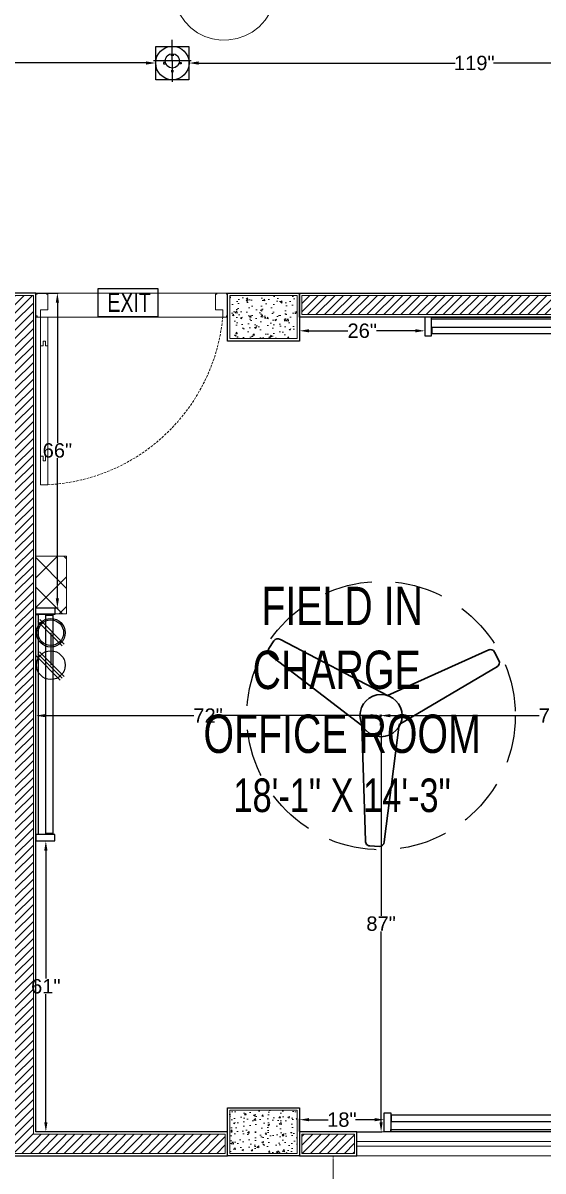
# Model space of a CAD drawing. Header units: inches. Extents: x 112 to 4169, y -2569 to 841.
# Drawn here: x 607.2 to 715.7, y -2444.5 to -2204.9 of the extents above; entities that cross this region are included whole.
import ezdxf

# ---------------------------------------------------------------- set-up
doc = ezdxf.new("R2010")
doc.units = ezdxf.units.IN
doc.header["$MEASUREMENT"] = 0
doc.linetypes.add('DASH', pattern=[0.35, 0.25, -0.1])
doc.linetypes.add('DASHED', pattern=[0.75, 0.5, -0.25])
doc.layers.get('Defpoints').update_dxf_attribs({"lineweight": 0})
for name, color, linetype, lineweight in [('COLUMN', 1, 'Continuous', 25), ('DOOR', 115, 'Continuous', 15), ('E-CF-Ceiling-Fan', 42, 'Continuous', 30), ('Glass', 5, 'Continuous', 9), ('HACTH', 8, 'Continuous', 9), ('Plaster Line', 254, 'Continuous', 15), ('Sunshed', 5, 'Continuous', 15), ('Switchboard', 30, 'Continuous', 13), ('Text', 252, 'Continuous', 15), ('WINDOW', 140, 'Continuous', 9)]:
    doc.layers.add(name, color=color, linetype=linetype, lineweight=lineweight)
for name, color, linetype in [('Lights', 7, 'Continuous'), ('Sockets', 7, 'Continuous'), ('wall 05', 253, 'Continuous')]:
    doc.layers.add(name, color=color, linetype=linetype)
doc.styles.get("Standard").update_dxf_attribs({"font": 'arial.ttf'})
doc.styles.add('Swiss721', font='swisscl.ttf')
doc.dimstyles.get("Standard").update_dxf_attribs({"dimtxt": 3, "dimasz": 2, "dimexe": 0.18, "dimexo": 0.0625, "dimgap": 0.09, "dimtad": 0, "dimtih": 1, "dimtoh": 1, "dimdec": 0, "dimzin": 0, "dimdsep": 46, "dimtxsty": 'Standard', "dimcen": 0.09, "dimclrd": 5, "dimadec": 0, "dimazin": 0, "dimtfac": 1, "dimtdec": 0, "dimtofl": 0, "dimtmove": 0, "dimatfit": 3, "dimfxl": 1, "dimtolj": 1, "dimtzin": 0, "dimarcsym": 0})

# ---------------------------------------------------------------- blocks, each defined once
blk = doc.blocks.new('C10X15')
at = {"layer": 'HACTH'}
h = blk.add_hatch(dxfattribs=at)
h.set_pattern_fill('AR-CONC', color=256, scale=0.5, style=0)
h.set_pattern_definition([(50, (0, 0), (3.58630091, -0.31376067), [0.375, -4.125]), (355, (0, 0), (-0.69375667, 3.76096067), [0.3, -3.3]), (100.4514, (0.299, -0.026), (2.89254691, 3.44719771), [0.31870095, -3.50571056]), (46.1842, (0, 1), (5.33620524, -0.82759507), [0.5625, -6.1875]), (96.6356, (0.4447, 0.931), (4.67331353, 4.87058935), [0.47805144, -5.258565]), (351.1842, (0, 1), (4.67330973, 4.870593), [0.45, -4.95]), (21, (0.5, 0.75), (2.98453526, -2.01309445), [0.375, -4.125]), (326, (0.5, 0.75), (1.21657666, 3.62575023), [0.3, -3.3]), (71.4514, (0.7487, 0.5822), (4.20111314, 1.61265248), [0.31870095, -3.50571056]), (37.5, (0, 0), (0.060799277, 1.66446927), [0, -3.26, 0, -3.35, 0, -3.3125]), (7.5, (0, 0), (1.315347687, 1.97205856), [0, -1.91, 0, -3.185, 0, -1.2625]), (327.5, (-1.115, 0), (2.66911218, -0.112774359), [0, -1.25, 0, -3.9, 0, -5.175]), (317.5, (-1.615, 0), (2.915930847, 0.50052491), [0, -1.625, 0, -2.59, 0, -3.675])])
h.paths.add_polyline_path([(88231.5, -6817.5), (88231.5, -6808.5), (88217.5, -6808.5), (88217.5, -6817.5)])
at = {"layer": 'COLUMN'}
blk.add_lwpolyline([(88217, -6808), (88232, -6808), (88232, -6818), (88217, -6818)], close=True, dxfattribs=at)
at = {"layer": 'Plaster Line'}
blk.add_lwpolyline([(88217.5, -6808.5), (88231.5, -6808.5), (88231.5, -6817.5), (88217.5, -6817.5)], close=True, dxfattribs=at)
blk = doc.blocks.new('A$C5AAA0143')
at = {"layer": 'Defpoints'}
for points in [[(-39.75, 5), (-40, 5), (-40, 4.75), (-39.75, 4.75)], [(0, 5), (-0.25, 5), (-0.25, 4.75), (0, 4.75)], [(-39.75, 0.25), (-40, 0.25), (-40, 0), (-39.75, 0)], [(0, 0.25), (-0.25, 0.25), (-0.25, 0), (0, 0)]]:
    blk.add_lwpolyline(points, close=True, dxfattribs=at)
at = {"layer": 'DOOR'}
for points in [[(-1.75, 10), (-2, 10), (-2, 11), (-2.5, 11), (-2.5, 5), (-1, 5), (-1, 11), (-1.5, 11), (-1.5, 10), (-1.75, 10), (-1.5, 10), (-1.5, 11), (-1, 11), (-1, 33.99), (-1.5, 33.99), (-1.5, 34.99), (-2, 34.99), (-2, 33.99), (-2.5, 33.99), (-2.5, 11), (-2.5, 39.99), (-1, 39.99), (-1, 33.99)], [(-39, 5), (-39, 3.5), (-37.5, 3.5), (-37.5, 0.25), (-37.75, 0.25), (-37.75, 0), (-39.75, 0), (-39.75, 0.25), (-40, 0.25), (-40, 4.75), (-39.75, 4.75), (-39.75, 5), (-39, 5)], [(-1, 5), (-1, 3.5), (-2.5, 3.5), (-2.5, 0.25), (-2.25, 0.25), (-2.25, 0), (-0.25, 0), (-0.25, 0.25), (0, 0.25), (0, 4.75), (-0.25, 4.75), (-0.25, 5), (-1, 5)]]:
    blk.add_lwpolyline(points, dxfattribs=at)
at = {"layer": 'DOOR', "linetype": 'DASHED', "lineweight": 0}
blk.add_arc((-0.49, 1.36), 38.68, 92.9729, 174.603, dxfattribs=at)
at = {"layer": 'HACTH', "lineweight": 0, "ltscale": 10}
for p, q in [((-1.5, 5), (-39, 5)), ((-2.25, 0), (-37.75, 0))]:
    blk.add_line(p, q, dxfattribs=at)
blk = doc.blocks.new('CF')
for p, q in [((-23.84, 14.22), (-22.76, 15.89)), ((1.35, 4.29), (-21.39, 16.19)), ((-4.07, -2.11), (-23.55, 12.84)), ((1.35, 4.29), (22.9, 13.97)), ((24.1, 13.48), (25.01, 11.71)), ((3.87, -1.9), (24.71, 10.43)), ((-4.07, -2.11), (-3.33, -26.62)), ((3.87, -1.9), (0.65, -26.82)), ((-0.39, -27.76), (-2.38, -27.66))]:
    blk.add_line(p, q)
for radius in [4.48, 0.0888]:
    blk.add_circle((0, 0), radius)
for centre, radius, start, end in [((-21.93, 15.35), 0.996, 57.1351, 147.1351), ((-23.01, 13.68), 0.996, 147.1351, 237.1351), ((23.21, 13.03), 0.996, 27.1351, 117.1351), ((24.09, 11.25), 1.03, 299.2548, 26.4357), ((-2.33, -26.67), 0.996, 177.1351, 267.1351), ((-0.34, -26.77), 0.996, 267.1351, 357.1351)]:
    blk.add_arc(centre, radius, start, end)
blk = doc.blocks.new('A$C63C712C3')
at = {"ltscale": 2}
for p, q in [((39.8, 42), (33.8, 42)), ((39.8, 15.9), (33.8, 15.9)), ((1230.6, 42), (1236.6, 42)), ((1230.6, 15.9), (1236.6, 15.9))]:
    blk.add_line(p, q, dxfattribs=at)
for points in [[(35.5, 102.6), (0, 102.6), (0, 0), (35.5, 0)], [(35.5, 102.6), (1235.5, 102.6), (1235.5, 90.2), (35.5, 90.2)], [(1235.5, 102.6), (1270.9, 102.6), (1270.9, 0), (1235.5, 0)], [(39.8, 47.6), (1230.6, 47.6), (1230.6, 10.1), (39.8, 10.1)]]:
    blk.add_lwpolyline(points, close=True, dxfattribs=at)
blk = doc.blocks.new('*D278')
at = {"color": 0, "lineweight": -2, "transparency": 16777216}
for p, q in [((681.82, -2349.46), (681.7, -2349.46)), ((676.91, -2436.3), (682.06, -2436.3))]:
    blk.add_line(p, q, dxfattribs=at)
at = {"color": 5, "lineweight": -2, "transparency": 16777216}
for p, q in [((681.88, -2351.46), (681.88, -2391.26)), ((681.88, -2434.3), (681.88, -2394.5))]:
    blk.add_line(p, q, dxfattribs=at)
at = {"color": 5, "transparency": 16777216}
for points in [[(681.55, -2351.46), (682.22, -2351.46), (681.88, -2349.46)], [(681.55, -2434.3), (682.22, -2434.3), (681.88, -2436.3)]]:
    blk.add_solid(points, dxfattribs=at)
at = {"layer": 'Defpoints', "color": 0, "transparency": 16777216}
for p in [(681.88, -2349.46), (676.85, -2436.3), (681.88, -2436.3)]:
    blk.add_point(p, dxfattribs=at)
at = {"color": 0, "transparency": 16777216, "insert": (681.88, -2392.88), "char_height": 3, "attachment_point": 5}
blk.add_mtext('\\A1;87"', dxfattribs=at)
blk = doc.blocks.new('*D280')
at = {"color": 0, "lineweight": -2, "transparency": 16777216}
for p, q in [((681.8, -2349.4), (681.8, -2349.28)), ((753.88, -2349.4), (753.88, -2349.28))]:
    blk.add_line(p, q, dxfattribs=at)
at = {"color": 5, "lineweight": -2, "transparency": 16777216}
for p, q in [((683.8, -2349.46), (714.87, -2349.46)), ((751.88, -2349.46), (720.81, -2349.46))]:
    blk.add_line(p, q, dxfattribs=at)
at = {"color": 5, "transparency": 16777216}
for points in [[(683.8, -2349.13), (683.8, -2349.8), (681.8, -2349.46)], [(751.88, -2349.13), (751.88, -2349.8), (753.88, -2349.46)]]:
    blk.add_solid(points, dxfattribs=at)
at = {"layer": 'Defpoints', "color": 0, "transparency": 16777216}
for p in [(681.8, -2349.46), (753.88, -2349.46), (753.88, -2349.46)]:
    blk.add_point(p, dxfattribs=at)
at = {"color": 0, "transparency": 16777216, "insert": (717.84, -2349.46), "char_height": 3, "attachment_point": 5}
blk.add_mtext('\\A1;72"', dxfattribs=at)
blk = doc.blocks.new('*D281')
at = {"color": 0, "lineweight": -2, "transparency": 16777216}
for p, q in [((609.85, -2375.55), (609.85, -2349.28)), ((681.7, -2349.4), (681.7, -2349.28))]:
    blk.add_line(p, q, dxfattribs=at)
at = {"color": 5, "lineweight": -2, "transparency": 16777216}
for p, q in [((611.85, -2349.46), (642.81, -2349.46)), ((679.7, -2349.46), (648.75, -2349.46))]:
    blk.add_line(p, q, dxfattribs=at)
at = {"color": 5, "transparency": 16777216}
for points in [[(611.85, -2349.13), (611.85, -2349.8), (609.85, -2349.46)], [(679.7, -2349.13), (679.7, -2349.8), (681.7, -2349.46)]]:
    blk.add_solid(points, dxfattribs=at)
at = {"layer": 'Defpoints', "color": 0, "transparency": 16777216}
for p in [(609.85, -2349.46), (681.7, -2349.46), (609.85, -2375.61)]:
    blk.add_point(p, dxfattribs=at)
at = {"color": 0, "transparency": 16777216, "insert": (645.78, -2349.46), "char_height": 3, "attachment_point": 5}
blk.add_mtext('\\A1;72"', dxfattribs=at)
blk = doc.blocks.new('*D313')
at = {"color": 0, "lineweight": -2, "transparency": 16777216}
for p, q in [((664.85, -2436.24), (664.85, -2433.59)), ((682.54, -2436.24), (682.54, -2433.59))]:
    blk.add_line(p, q, dxfattribs=at)
at = {"color": 5, "lineweight": -2, "transparency": 16777216}
for p, q in [((666.85, -2433.77), (670.86, -2433.77)), ((680.54, -2433.77), (676.53, -2433.77))]:
    blk.add_line(p, q, dxfattribs=at)
at = {"color": 5, "transparency": 16777216}
for points in [[(666.85, -2433.43), (666.85, -2434.1), (664.85, -2433.77)], [(680.54, -2433.43), (680.54, -2434.1), (682.54, -2433.77)]]:
    blk.add_solid(points, dxfattribs=at)
at = {"layer": 'Defpoints', "color": 0, "transparency": 16777216}
for p in [(664.85, -2433.77), (664.85, -2436.3), (682.54, -2436.3)]:
    blk.add_point(p, dxfattribs=at)
at = {"color": 0, "transparency": 16777216, "insert": (673.7, -2433.77), "char_height": 3, "attachment_point": 5}
blk.add_mtext('\\A1;18"', dxfattribs=at)
blk = doc.blocks.new('*D315')
at = {"color": 0, "lineweight": -2, "transparency": 16777216}
for p, q in [((609.91, -2375.61), (612.11, -2375.61)), ((649.79, -2436.3), (611.75, -2436.3))]:
    blk.add_line(p, q, dxfattribs=at)
at = {"color": 5, "lineweight": -2, "transparency": 16777216}
for p, q in [((611.93, -2377.61), (611.93, -2404.33)), ((611.93, -2434.3), (611.93, -2407.58))]:
    blk.add_line(p, q, dxfattribs=at)
at = {"color": 5, "transparency": 16777216}
for points in [[(611.6, -2377.61), (612.27, -2377.61), (611.93, -2375.61)], [(611.6, -2434.3), (612.27, -2434.3), (611.93, -2436.3)]]:
    blk.add_solid(points, dxfattribs=at)
at = {"layer": 'Defpoints', "color": 0, "transparency": 16777216}
for p in [(609.85, -2375.61), (611.93, -2436.3), (649.85, -2436.3)]:
    blk.add_point(p, dxfattribs=at)
at = {"color": 0, "transparency": 16777216, "insert": (611.93, -2405.95), "char_height": 3, "attachment_point": 5}
blk.add_mtext('\\A1;61"', dxfattribs=at)
blk = doc.blocks.new('*D316')
at = {"color": 0, "lineweight": -2, "transparency": 16777216}
for p, q in [((609.91, -2261.3), (614.52, -2261.3)), ((609.91, -2326.99), (614.52, -2326.99))]:
    blk.add_line(p, q, dxfattribs=at)
at = {"color": 5, "lineweight": -2, "transparency": 16777216}
for p, q in [((614.34, -2263.3), (614.34, -2292.52)), ((614.34, -2324.99), (614.34, -2295.77))]:
    blk.add_line(p, q, dxfattribs=at)
at = {"color": 5, "transparency": 16777216}
for points in [[(614.01, -2263.3), (614.68, -2263.3), (614.34, -2261.3)], [(614.01, -2324.99), (614.68, -2324.99), (614.34, -2326.99)]]:
    blk.add_solid(points, dxfattribs=at)
at = {"layer": 'Defpoints', "color": 0, "transparency": 16777216}
for p in [(609.85, -2261.3), (614.34, -2261.3), (609.85, -2326.99)]:
    blk.add_point(p, dxfattribs=at)
at = {"color": 0, "transparency": 16777216, "insert": (614.34, -2294.14), "char_height": 3, "attachment_point": 5}
blk.add_mtext('\\A1;66"', dxfattribs=at)
blk = doc.blocks.new('*D317')
at = {"color": 0, "lineweight": -2, "transparency": 16777216}
for p, q in [((664.85, -2266.36), (664.85, -2269.35)), ((691.04, -2266.36), (691.04, -2269.35))]:
    blk.add_line(p, q, dxfattribs=at)
at = {"color": 5, "lineweight": -2, "transparency": 16777216}
for p, q in [((666.85, -2269.17), (674.94, -2269.17)), ((689.04, -2269.17), (680.95, -2269.17))]:
    blk.add_line(p, q, dxfattribs=at)
at = {"color": 5, "transparency": 16777216}
for points in [[(666.85, -2268.83), (666.85, -2269.5), (664.85, -2269.17)], [(689.04, -2268.83), (689.04, -2269.5), (691.04, -2269.17)]]:
    blk.add_solid(points, dxfattribs=at)
at = {"layer": 'Defpoints', "color": 0, "transparency": 16777216}
for p in [(664.85, -2266.3), (691.04, -2266.3), (664.85, -2269.17)]:
    blk.add_point(p, dxfattribs=at)
at = {"color": 0, "transparency": 16777216, "insert": (677.95, -2269.17), "char_height": 3, "attachment_point": 5}
blk.add_mtext('\\A1;26"', dxfattribs=at)
blk = doc.blocks.new('*D335')
at = {"color": 0, "lineweight": -2, "transparency": 16777216}
for p, q in [((641.8, -2213.36), (641.8, -2213.48)), ((760.85, -2261.24), (760.85, -2213.12))]:
    blk.add_line(p, q, dxfattribs=at)
at = {"color": 5, "lineweight": -2, "transparency": 16777216}
for p, q in [((643.8, -2213.3), (697.32, -2213.3)), ((758.85, -2213.3), (705.33, -2213.3))]:
    blk.add_line(p, q, dxfattribs=at)
at = {"color": 5, "transparency": 16777216}
for points in [[(643.8, -2212.96), (643.8, -2213.63), (641.8, -2213.3)], [(758.85, -2212.96), (758.85, -2213.63), (760.85, -2213.3)]]:
    blk.add_solid(points, dxfattribs=at)
at = {"layer": 'Defpoints', "color": 0, "transparency": 16777216}
for p in [(641.8, -2213.29), (760.85, -2213.3), (760.85, -2261.3)]:
    blk.add_point(p, dxfattribs=at)
at = {"color": 0, "transparency": 16777216, "insert": (701.33, -2213.3), "char_height": 3, "attachment_point": 5}
blk.add_mtext('\\A1;119"', dxfattribs=at)
blk = doc.blocks.new('*D336')
at = {"color": 0, "lineweight": -2, "transparency": 16777216}
for p, q in [((521.8, -2213.23), (521.8, -2213.11)), ((634.85, -2213.23), (634.85, -2213.11))]:
    blk.add_line(p, q, dxfattribs=at)
at = {"color": 5, "lineweight": -2, "transparency": 16777216}
for p, q in [((523.8, -2213.29), (574.32, -2213.29)), ((632.85, -2213.29), (582.33, -2213.29))]:
    blk.add_line(p, q, dxfattribs=at)
at = {"color": 5, "transparency": 16777216}
for points in [[(523.8, -2212.96), (523.8, -2213.63), (521.8, -2213.29)], [(632.85, -2212.96), (632.85, -2213.63), (634.85, -2213.29)]]:
    blk.add_solid(points, dxfattribs=at)
at = {"layer": 'Defpoints', "color": 0, "transparency": 16777216}
for p in [(521.8, -2213.29), (521.8, -2213.29), (634.85, -2213.29)]:
    blk.add_point(p, dxfattribs=at)
at = {"color": 0, "transparency": 16777216, "insert": (578.33, -2213.29), "char_height": 3, "attachment_point": 5}
blk.add_mtext('\\A1;113"', dxfattribs=at)

msp = doc.modelspace()

# ---------------------------------------------------------------- hatches: boundary and pattern name
at = {"layer": 'HACTH'}
h = msp.add_hatch(dxfattribs=at)
h.set_pattern_fill('ANSI31', color=256, scale=10, style=0)
h.set_pattern_definition([(45, (-121872.999, -173770.7034), (-0.8838834765, 0.8838834765), [])])
h.paths.add_polyline_path([(826.35, -2164.79), (826.35, -2176.8), (830.35, -2176.8), (830.35, -2141.8), (826.35, -2141.8), (826.35, -2160.79), (748.35, -2160.79), (748.35, -2164.79), (761.35, -2164.79), (761.35, -2261.8), (665.35, -2261.8), (665.35, -2265.8), (765.35, -2265.8), (765.35, -2164.79)])
h = msp.add_hatch(dxfattribs=at)
h.set_pattern_fill('ANSI31', color=256, scale=10, style=0)
h.set_pattern_definition([(45, (-121872.499, -173770.7034), (-0.8838834765, 0.8838834765), [])])
h.paths.add_polyline_path([(590.35, -2261.8), (590.35, -2265.8), (605.35, -2265.8), (605.35, -2436.8), (583.35, -2436.8), (583.35, -2440.8), (649.35, -2440.8), (649.35, -2436.8), (609.35, -2436.8), (609.35, -2261.8)])
h = msp.add_hatch(dxfattribs=at)
h.set_pattern_fill('ANSI31', color=256, scale=10, style=0)
h.set_pattern_definition([(45, (-121872.374, -173770.7034), (-0.8838834765, 0.8838834765), [])])
h.paths.add_polyline_path([(676.35, -2440.8), (676.35, -2436.8), (665.35, -2436.8), (665.35, -2440.8)])
at = {"layer": 'Switchboard'}
h = msp.add_hatch(dxfattribs=at)
h.set_pattern_fill('ANSI37', color=256, scale=35, angle=90)
h.set_pattern_definition([(135, (1051.237, -2590.8408), (-3.093592, -3.093592), []), (225, (1051.237, -2590.8408), (3.093592, -3.093592), [])])
h.paths.add_polyline_path([(616.26, -2316.18), (609.85, -2316.18), (609.85, -2328.24), (616.26, -2328.24)])

# ---------------------------------------------------------------- linework, layer by layer
at = {"color": 1}
msp.add_line((612.97, -2332.16), (612.97, -2338.93), dxfattribs=at)
for points in [[(636.84, -2213.16), (636.5, -2213.16), (636.51, -2213.46), (636.84, -2213.46)], [(638.18, -2211.81), (638.18, -2211.47), (638.48, -2211.47), (638.48, -2211.81)], [(639.81, -2213.16), (640.15, -2213.16), (640.15, -2213.46), (639.81, -2213.46)], [(638.18, -2214.78), (638.18, -2215.12), (638.48, -2215.12), (638.48, -2214.78)]]:
    msp.add_lwpolyline(points)
at = {"color": 4}
msp.add_lwpolyline([(622.84, -2260.33), (635.31, -2260.33), (635.31, -2266.25), (622.84, -2266.25)], close=True, dxfattribs=at)
msp.add_circle((638.33, -2212.85), 1.49)
at = {"linetype": 'DASHED', "ltscale": 20}
msp.add_circle((681.88, -2349.46), 28, dxfattribs=at)
at = {"lineweight": 15}
msp.add_open_spline([(659.94, -2197.76), (659.94, -2197.76), (659.82, -2196.26), (659.82, -2196.26), (659.82, -2196.26), (659.52, -2194.76), (659.52, -2194.76), (655.98, -2183.71), (640.47, -2184.78), (638.52, -2196.26), (638.52, -2196.26), (638.4, -2197.76), (638.4, -2197.76), (638.4, -2197.76), (638.52, -2199.32), (638.52, -2199.32), (640.56, -2210.79), (655.9, -2211.82), (659.52, -2200.82), (659.52, -2200.82), (659.82, -2199.32), (659.82, -2199.32), (659.82, -2199.32), (659.94, -2197.76), (659.94, -2197.76)], degree=3, knots=[0, 0, 0, 0, 1, 1, 1, 2, 2, 2, 3, 3, 3, 4, 4, 4, 5, 5, 5, 6, 6, 6, 7, 7, 7, 8, 8, 8, 8], dxfattribs=at)
at = {"layer": 'Glass', "ltscale": 10}
msp.add_lwpolyline([(736.85, -2439.3), (736.85, -2438.3), (676.85, -2438.3), (676.85, -2439.3)], close=True, dxfattribs=at)
at = {"layer": 'Lights', "color": 40}
for p, q in [((638.34, -2217.23), (638.32, -2208.46)), ((642.27, -2212.84), (634.39, -2212.85))]:
    msp.add_line(p, q, dxfattribs=at)
at = {"layer": 'Lights'}
msp.add_lwpolyline([(634.85, -2209.82), (641.8, -2209.82), (641.8, -2216.77), (634.85, -2216.77)], close=True, dxfattribs=at)
msp.add_circle((638.33, -2213.29), 3.48, dxfattribs=at)
at = {"layer": 'Plaster Line'}
for points in [[(826.35, -2164.79), (765.35, -2164.79), (765.35, -2265.8), (665.35, -2265.8), (665.35, -2261.8), (761.35, -2261.8), (761.35, -2164.79), (748.35, -2164.79), (748.35, -2160.79), (826.35, -2160.79), (826.35, -2141.8), (830.35, -2141.8), (830.35, -2176.8), (826.35, -2176.8), (826.35, -2164.79)], [(609.35, -2261.8), (590.35, -2261.8), (590.35, -2265.8), (605.35, -2265.8), (605.35, -2436.8), (583.35, -2436.8), (583.35, -2440.8), (649.35, -2440.8), (649.35, -2436.8), (609.35, -2436.8)], [(676.35, -2436.8), (665.35, -2436.8), (665.35, -2440.8), (676.35, -2440.8)]]:
    msp.add_lwpolyline(points, close=True, dxfattribs=at)
at = {"layer": 'Sockets', "color": 3}
for p, q in [((610.25, -2329.79), (615.35, -2334.89)), ((610.66, -2329.42), (615.76, -2334.52))]:
    msp.add_line(p, q, dxfattribs=at)
at = {"layer": 'Sockets', "color": 1}
for p, q in [((609.84, -2336.93), (614.94, -2342.03)), ((615.34, -2341.65), (610.24, -2336.55)), ((610.25, -2336.56), (615.35, -2341.66)), ((615.71, -2341.24), (610.61, -2336.14)), ((610.66, -2336.19), (615.76, -2341.29))]:
    msp.add_line(p, q, dxfattribs=at)
at = {"layer": 'Sockets', "color": 3}
for radius in [2.99, 2.67]:
    msp.add_circle((612.97, -2332.16), radius, dxfattribs=at)
at = {"layer": 'Sockets', "color": 1}
msp.add_circle((612.97, -2338.93), 2.99, dxfattribs=at)
msp.add_circle((612.97, -2338.93), 2.99, dxfattribs=at)
at = {"layer": 'Sunshed', "linetype": 'DASH'}
msp.add_lwpolyline([(671.85, -2441.3), (671.85, -2459.3), (741.85, -2459.3), (741.85, -2441.3)], dxfattribs=at)
at = {"layer": 'Switchboard'}
msp.add_lwpolyline([(616.26, -2328.24), (616.26, -2316.18), (609.85, -2316.18), (609.85, -2328.24)], close=True, dxfattribs=at)
at = {"layer": 'wall 05'}
msp.add_lwpolyline([(825.85, -2165.29), (765.85, -2165.29), (765.85, -2266.3), (664.85, -2266.3), (664.85, -2261.3), (760.85, -2261.3), (760.85, -2165.29), (747.85, -2165.29), (747.85, -2160.29), (825.85, -2160.29)], dxfattribs=at)
for points in [[(609.85, -2261.3), (589.85, -2261.3), (589.85, -2266.3), (604.85, -2266.3), (604.85, -2436.3), (582.85, -2436.3), (582.85, -2441.3), (649.85, -2441.3), (649.85, -2436.3), (609.85, -2436.3)], [(676.85, -2436.3), (664.85, -2436.3), (664.85, -2441.3), (676.85, -2441.3)]]:
    msp.add_lwpolyline(points, close=True, dxfattribs=at)
at = {"layer": 'WINDOW', "ltscale": 10}
msp.add_lwpolyline([(736.85, -2441.3), (736.85, -2436.3), (676.85, -2436.3), (676.85, -2441.3)], close=True, dxfattribs=at)

# ---------------------------------------------------------------- block references
at = {"layer": 'E-CF-Ceiling-Fan', "lineweight": 0, "xscale": 0.9826591356573481, "yscale": 0.9826591356573481, "zscale": 0.9826591356486393}
msp.add_blockref('CF', (681.88, -2349.46), dxfattribs=at)
at = {"layer": 'HACTH', "rotation": 180}
msp.add_blockref('A$C5AAA0143', (609.85, -2261.3), dxfattribs=at)
msp.add_blockref('A$C5AAA0143', (609.85, -2261.3), dxfattribs=at)
at = {"layer": 'HACTH'}
for p in [(-87567.15, 4546.7), (-87567.15, 4376.7)]:
    msp.add_blockref('C10X15', p, dxfattribs=at)
at = {"layer": 'Lights', "lineweight": 0, "xscale": 0.03825769670308159, "yscale": 0.03825769671356965, "zscale": 0.03825769671681735}
msp.add_blockref('A$C63C712C3', (691.04, -2270.22), dxfattribs=at)
for p, rotation in [((613.78, -2375.61), 90), ((731.16, -2432.37), 180)]:
    msp.add_blockref('A$C63C712C3', p, dxfattribs=dict(at, rotation=rotation))

# ---------------------------------------------------------------- texts
at = {"layer": 'Text', "color": 4, "insert": (629.3, -2261.23), "char_height": 4, "width": 31.3151, "attachment_point": 2, "style": 'Swiss721'}
msp.add_mtext('EXIT ', dxfattribs=at)
at = {"layer": 'Text', "insert": (673.75, -2322.57), "char_height": 8, "width": 62.1303, "attachment_point": 2, "style": 'Swiss721'}
msp.add_mtext('FIELD IN CHARGE  OFFICE ROOM {\\H0.875x;18\'-1" X 14\'-3"}', dxfattribs=at)

# ---------------------------------------------------------------- dimensions: what is measured, and where the dimension line sits
for base, p1, p2, picture, middle in [((521.8, -2213.29), (634.85, -2213.29), (521.8, -2213.29), '*D336', (578.33, -2213.29)), ((760.85, -2213.3), (641.8, -2213.29), (760.85, -2261.3), '*D335', (701.33, -2213.3)), ((664.85, -2269.17), (691.04, -2266.3), (664.85, -2266.3), '*D317', (677.95, -2269.17)), ((609.85, -2349.46), (681.7, -2349.46), (609.85, -2375.61), '*D281', (645.78, -2349.46)), ((753.88, -2349.46), (681.8, -2349.46), (753.88, -2349.46), '*D280', (717.84, -2349.46)), ((664.85, -2433.77), (682.54, -2436.3), (664.85, -2436.3), '*D313', (673.7, -2433.77))]:
    dim = msp.add_linear_dim(base=base, p1=p1, p2=p2, dimstyle='Standard', override={"dimpost": '"'})
    dim.commit()
    dim.dimension.update_dxf_attribs({"geometry": picture, "text_midpoint": middle})
for base, p1, p2, picture, middle in [((614.34, -2261.3), (609.85, -2326.99), (609.85, -2261.3), '*D316', (614.34, -2294.14)), ((681.88, -2436.3), (681.88, -2349.46), (676.85, -2436.3), '*D278', (681.88, -2392.88)), ((611.93, -2436.3), (609.85, -2375.61), (649.85, -2436.3), '*D315', (611.93, -2405.95))]:
    dim = msp.add_linear_dim(base=base, p1=p1, p2=p2, angle=90, dimstyle='Standard', override={"dimpost": '"'})
    dim.commit()
    dim.dimension.update_dxf_attribs({"geometry": picture, "text_midpoint": middle})

doc.saveas('drawing.dxf')
